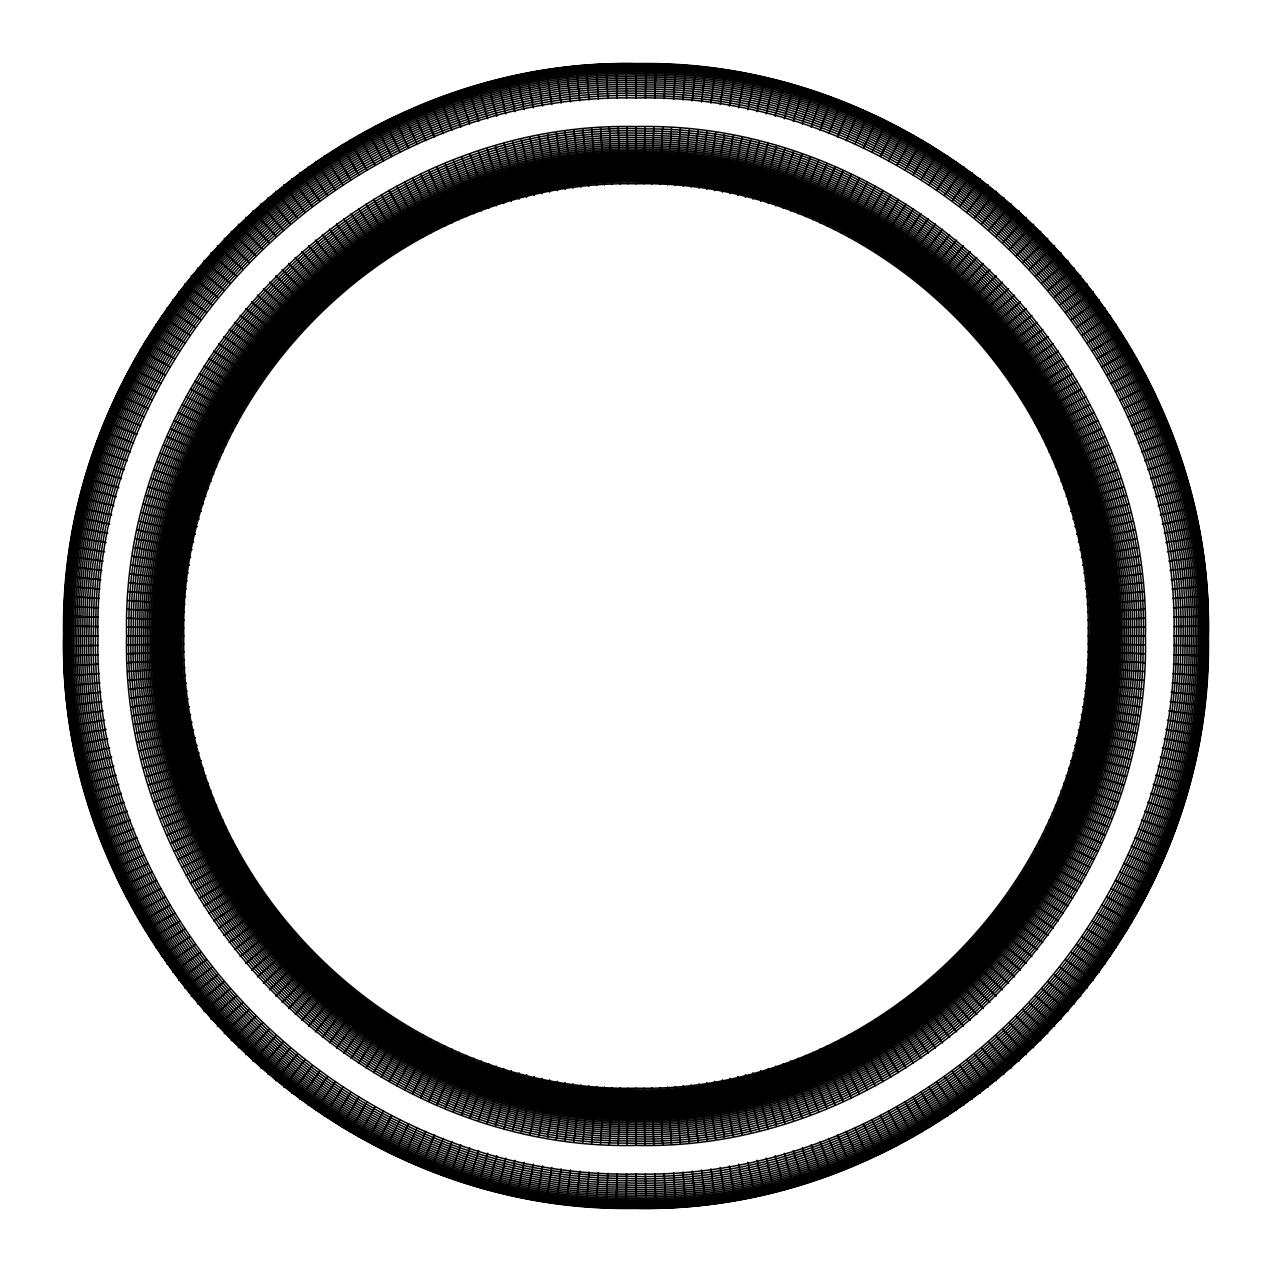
<?xml version="1.0" encoding="UTF-8"?>
<svg xmlns="http://www.w3.org/2000/svg" width="1272" height="1272" viewBox="0 0 1272 1272"><rect width="100%" height="100%" fill="white"/><g stroke="black" fill="none" stroke-linecap="round" stroke-linejoin="round"><path stroke-width="1.5" d="M63.6 636C57.415 327.985 327.985 57.415 636 63.6C944.015 57.415 1214.585 327.985 1208.4 636C1214.585 944.015 944.015 1214.585 636 1208.4C327.985 1214.585 57.415 944.015 63.6 636L97.944 636C92.141 346.461 346.461 92.141 636 97.944C925.539 92.141 1179.86 346.461 1174.056 636C1179.86 925.539 925.539 1179.86 636 1174.056C346.461 1179.86 92.141 925.539 97.944 636M126.564 636C120.347 362.774 362.774 120.347 636 126.564C909.226 120.347 1151.653 362.774 1145.436 636C1151.653 909.226 909.226 1151.653 636 1145.436C362.774 1151.653 120.347 909.226 126.564 636L183.804 636C178.287 393.477 393.477 178.287 636 183.804C878.523 178.287 1093.713 393.477 1088.196 636C1093.713 878.523 878.523 1093.713 636 1088.196C393.477 1093.713 178.287 878.523 183.804 636M160.956 636C159.461 477.859 244.065 322.595 377.084 237.308C506.781 151.718 679.153 136.629 821.744 198.4C965.241 258.057 1074.124 392.539 1102.649 545.291C1133.432 697.613 1082.838 863.084 972.142 972.142C861.144 1084.889 691.65 1135.085 537.166 1100.996C384.923 1069.816 252.381 958.595 195.236 814.08C135.961 670.439 154.039 498.354 241.887 370.168C327.985 240.933 480.673 159.7 636 160.829C794.125 159.604 949.421 243.922 1034.502 377.212C1120.06 506.844 1135.133 679.137 1073.393 821.664C1013.768 965.082 879.349 1073.934 726.662 1102.442C574.419 1133.193 409.028 1082.631 300.001 971.999C187.334 861.049 137.09 691.634 171.338 537.229C202.502 385.114 313.643 252.651 458.047 195.554C601.592 136.311 773.551 154.389 901.641 242.173C1031.02 328.049 1112.189 480.721 1111.044 636M1110.901 636C1116.689 890.702 890.702 1116.689 636 1110.901C381.298 1116.689 155.311 890.702 161.099 636M626.015 1208.321L626.603 1173.976M627.112 1145.357L628.114 1088.132M643.886 183.868L644.888 126.644M645.397 98.023L645.985 63.679M616.03 1208.05L617.222 1173.722M618.224 1145.134L620.211 1087.926M651.789 184.074L653.776 126.866M654.778 98.278L655.97 63.95M606.044 1207.621L607.841 1173.325M609.336 1144.736L612.341 1087.576M659.659 184.424L662.664 127.264M664.159 98.675L665.956 64.379M596.075 1207.001L598.46 1172.736M600.463 1144.196L604.454 1087.099M667.546 184.901L671.537 127.804M673.54 99.264L675.925 64.999M586.106 1206.222L589.111 1172.005M591.607 1143.496L596.584 1086.479M675.416 185.521L680.393 128.504M682.889 99.995L685.894 65.778M576.168 1205.268L579.762 1171.114M582.751 1142.654L588.729 1085.716M683.271 186.284L689.249 129.346M692.238 100.886L695.832 66.732M566.247 1204.139L570.428 1170.049M573.91 1141.636L580.891 1084.825M691.109 187.175L698.09 130.364M701.572 101.951L705.753 67.861M556.341 1202.835L561.111 1168.825M565.102 1140.475L573.068 1083.792M698.932 188.208L706.898 131.525M710.889 103.175L715.659 69.165M546.451 1201.356L551.825 1167.426M556.309 1139.171L565.261 1082.631M706.739 189.369L715.691 132.829M720.175 104.574L725.549 70.644M536.609 1199.703L542.572 1165.883M547.532 1137.693L557.47 1081.327M714.53 190.673L724.468 134.307M729.428 106.117L735.391 72.297M526.783 1197.89L533.334 1164.166M538.787 1136.071L549.711 1079.88M722.289 192.12L733.213 135.929M738.666 107.834L745.217 74.11M516.989 1195.887L524.128 1162.29M530.074 1134.306L541.983 1078.306M730.017 193.694L741.926 137.694M747.872 109.71L755.012 76.113M507.242 1193.724L514.969 1160.271M521.409 1132.382L534.272 1076.605M737.728 195.395L750.591 139.618M757.031 111.729L764.758 78.276M497.527 1191.403L505.827 1158.077M512.759 1130.299L526.608 1074.761M745.392 197.239L759.241 141.701M766.173 113.924L774.473 80.597M487.86 1188.891L496.748 1155.723M504.141 1128.073L518.96 1072.789M753.04 199.211L767.859 143.927M775.252 116.277L784.14 83.109M478.224 1186.219L487.685 1153.211M495.587 1125.704L511.36 1070.674M760.64 201.326L776.413 146.296M784.315 118.789L793.776 85.781M468.653 1183.389L478.685 1150.54M487.049 1123.176L503.792 1068.432M768.208 203.568L784.951 148.824M793.315 121.46L803.348 88.611M459.113 1180.384L469.734 1147.726M478.574 1120.505L496.271 1066.063M775.729 205.937L793.426 151.495M802.266 124.274L812.888 91.616M449.652 1177.22L460.83 1144.736M470.147 1117.675L488.782 1063.551M783.218 208.449L801.853 154.325M811.17 127.264L822.348 94.78M440.223 1173.881L451.973 1141.604M461.768 1114.717L481.341 1060.928M790.659 211.073L810.232 157.283M820.027 130.396L831.777 98.119M430.874 1170.383L443.181 1138.313M453.436 1111.601L473.947 1058.161M798.053 213.839L818.564 160.399M828.819 133.687L841.126 101.617M421.573 1166.726L434.436 1134.878M445.168 1108.341L466.601 1055.267M805.399 216.733L826.832 163.659M837.564 137.122L850.427 105.274M412.351 1162.894L425.77 1131.285M436.948 1104.939L459.319 1052.246M812.681 219.754L835.052 167.061M846.23 140.715L859.649 109.106M403.176 1158.919L417.152 1127.533M428.791 1101.393L452.069 1049.098M819.931 222.902L843.209 170.607M854.848 144.467L868.824 113.081M394.097 1154.769L408.614 1123.637M420.698 1097.704L444.898 1045.822M827.102 226.178L851.302 174.296M863.386 148.363L877.903 117.231M385.082 1150.476L400.139 1119.599M412.685 1093.872L437.775 1042.436M834.225 229.564L859.316 178.128M871.861 152.401L886.918 121.524M376.13 1146.008L391.728 1115.417M404.719 1089.913L430.715 1038.906M841.285 233.094L867.281 182.087M880.272 156.583L895.87 125.992M367.274 1141.397L383.397 1111.076M396.832 1085.811L423.703 1035.265M848.297 236.735L875.168 186.189M888.603 160.924L904.726 130.603M358.497 1136.627L375.145 1106.592M389.025 1081.566L416.771 1031.497M855.229 240.503L882.975 190.434M896.855 165.408L913.503 135.373M349.8 1131.714L366.972 1101.965M381.282 1077.193L409.902 1027.617M862.098 244.383L890.718 194.807M905.028 170.035L922.2 140.286M341.198 1126.642L358.879 1097.195M373.618 1072.678L403.097 1023.61M868.903 248.39L898.382 199.322M913.121 174.805L930.802 145.358M332.676 1121.427L350.881 1092.298M366.034 1068.035L396.371 1019.476M875.629 252.524L905.966 203.965M921.119 179.702L939.324 150.573M324.249 1116.053L342.947 1087.258M358.545 1063.249L389.709 1015.247M882.291 256.753L913.455 208.751M929.053 184.742L947.751 155.947M315.917 1110.536L335.124 1082.074M351.12 1058.336L383.142 1010.89M888.858 261.11L920.88 213.664M936.876 189.926L956.083 161.465M307.681 1104.875L327.381 1076.748M343.806 1053.311L376.639 1006.422M895.361 265.578L928.194 218.689M944.619 195.252L964.319 167.125M299.556 1099.088L319.733 1071.294M336.555 1048.144L370.2 1001.827M901.8 270.173L935.445 223.856M952.267 200.706L972.444 172.913M291.526 1093.141L312.197 1065.713M329.416 1042.849L363.856 997.137M908.144 274.863L942.584 229.151M959.803 206.287L980.474 178.859M283.592 1087.051L304.739 1059.989M322.357 1037.443L357.607 992.335M914.393 279.665L949.643 234.557M967.261 212.011L988.408 184.949M275.77 1080.834L297.394 1054.154M315.408 1031.91L351.422 987.422M920.578 284.578L956.592 240.09M974.606 217.846L996.23 191.166M268.074 1074.49L290.143 1048.176M308.54 1026.25L345.332 982.397M926.668 289.603L963.461 245.75M981.857 223.824L1003.926 197.51M260.474 1068.003L283.004 1042.07M301.782 1020.478L339.338 977.278M932.662 294.722L970.218 251.522M988.996 229.93L1011.526 203.997M252.985 1061.373L275.976 1035.853M295.12 1014.579L333.423 972.047M938.577 299.954L976.88 257.421M996.024 236.147L1019.015 210.627M245.623 1054.631L269.044 1029.509M288.569 1008.585L327.604 966.72M944.396 305.28L983.431 263.415M1002.956 242.491L1026.377 217.369M238.373 1047.746L262.239 1023.038M282.114 1002.463L321.88 961.282M950.12 310.718L989.886 269.537M1009.761 248.962L1033.627 224.254M231.25 1040.75L255.545 1016.455M275.77 996.23L316.251 955.749M955.749 316.251L996.23 275.77M1016.455 255.545L1040.75 231.25M224.254 1033.627L248.962 1009.761M269.537 989.886L310.718 950.12M961.282 321.88L1002.463 282.114M1023.038 262.239L1047.746 238.373M217.369 1026.377L242.491 1002.956M263.415 983.431L305.28 944.396M966.72 327.604L1008.585 288.569M1029.509 269.044L1054.631 245.623M210.627 1019.015L236.147 996.024M257.421 976.88L299.954 938.577M972.047 333.423L1014.579 295.12M1035.853 275.976L1061.373 252.985M203.997 1011.526L229.93 988.996M251.522 970.218L294.722 932.662M977.278 339.338L1020.478 301.782M1042.07 283.004L1068.003 260.474M197.51 1003.926L223.824 981.857M245.75 963.461L289.603 926.668M982.397 345.332L1026.25 308.54M1048.176 290.143L1074.49 268.074M191.166 996.23L217.846 974.606M240.09 956.592L284.578 920.578M987.422 351.422L1031.91 315.408M1054.154 297.394L1080.834 275.77M184.949 988.408L212.011 967.261M234.557 949.643L279.665 914.393M992.335 357.607L1037.443 322.357M1059.989 304.739L1087.051 283.592M178.859 980.474L206.287 959.803M229.151 942.584L274.863 908.144M997.137 363.856L1042.849 329.416M1065.713 312.197L1093.141 291.526M172.913 972.444L200.706 952.267M223.856 935.445L270.173 901.8M1001.827 370.2L1048.144 336.555M1071.294 319.733L1099.088 299.556M167.125 964.319L195.252 944.619M218.689 928.194L265.578 895.361M1006.422 376.639L1053.311 343.806M1076.748 327.381L1104.875 307.681M161.465 956.083L189.926 936.876M213.664 920.88L261.11 888.858M1010.89 383.142L1058.336 351.12M1082.074 335.124L1110.536 315.917M155.947 947.751L184.742 929.053M208.751 913.455L256.753 882.291M1015.247 389.709L1063.249 358.545M1087.258 342.947L1116.053 324.249M150.573 939.324L179.702 921.119M203.965 905.966L252.524 875.629M1019.476 396.371L1068.035 366.034M1092.298 350.881L1121.427 332.676M145.358 930.802L174.805 913.121M199.322 898.382L248.39 868.903M1023.61 403.097L1072.678 373.618M1097.195 358.879L1126.642 341.198M140.286 922.2L170.035 905.028M194.807 890.718L244.383 862.098M1027.617 409.902L1077.193 381.282M1101.965 366.972L1131.714 349.8M135.373 913.503L165.408 896.855M190.434 882.975L240.503 855.229M1031.497 416.771L1081.566 389.025M1106.592 375.145L1136.627 358.497M130.603 904.726L160.924 888.603M186.189 875.168L236.735 848.297M1035.265 423.703L1085.811 396.832M1111.076 383.397L1141.397 367.274M125.992 895.87L156.583 880.272M182.087 867.281L233.094 841.285M1038.906 430.715L1089.913 404.719M1115.417 391.728L1146.008 376.13M121.524 886.918L152.401 871.861M178.128 859.316L229.564 834.225M1042.436 437.775L1093.872 412.685M1119.599 400.139L1150.476 385.082M117.231 877.903L148.363 863.386M174.296 851.302L226.178 827.102M1045.822 444.898L1097.704 420.698M1123.637 408.614L1154.769 394.097M113.081 868.824L144.467 854.848M170.607 843.209L222.902 819.931M1049.098 452.069L1101.393 428.791M1127.533 417.152L1158.919 403.176M109.106 859.649L140.715 846.23M167.061 835.052L219.754 812.681M1052.246 459.319L1104.939 436.948M1131.285 425.77L1162.894 412.351M105.274 850.427L137.122 837.564M163.659 826.832L216.733 805.399M1055.267 466.601L1108.341 445.168M1134.878 434.436L1166.726 421.573M101.617 841.126L133.687 828.819M160.399 818.564L213.839 798.053M1058.161 473.947L1111.601 453.436M1138.313 443.181L1170.383 430.874M98.119 831.777L130.396 820.027M157.283 810.232L211.073 790.659M1060.928 481.341L1114.717 461.768M1141.604 451.973L1173.881 440.223M94.78 822.348L127.264 811.17M154.325 801.853L208.449 783.218M1063.551 488.782L1117.675 470.147M1144.736 460.83L1177.22 449.652M91.616 812.888L124.274 802.266M151.495 793.426L205.937 775.729M1066.063 496.271L1120.505 478.574M1147.726 469.734L1180.384 459.113M88.611 803.348L121.46 793.315M148.824 784.951L203.568 768.208M1068.432 503.792L1123.176 487.049M1150.54 478.685L1183.389 468.653M85.781 793.776L118.789 784.315M146.296 776.413L201.326 760.64M1070.674 511.36L1125.704 495.587M1153.211 487.685L1186.219 478.224M83.109 784.14L116.277 775.252M143.927 767.859L199.211 753.04M1072.789 518.96L1128.073 504.141M1155.723 496.748L1188.891 487.86M80.597 774.473L113.924 766.173M141.701 759.241L197.239 745.392M1074.761 526.608L1130.299 512.759M1158.077 505.827L1191.403 497.527M78.276 764.758L111.729 757.031M139.618 750.591L195.395 737.728M1076.605 534.272L1132.382 521.409M1160.271 514.969L1193.724 507.242M76.113 755.012L109.71 747.872M137.694 741.926L193.694 730.017M1078.306 541.983L1134.306 530.074M1162.29 524.128L1195.887 516.989M74.11 745.217L107.834 738.666M135.929 733.213L192.12 722.289M1079.88 549.711L1136.071 538.787M1164.166 533.334L1197.89 526.783M72.297 735.391L106.117 729.428M134.307 724.468L190.673 714.53M1081.327 557.47L1137.693 547.532M1165.883 542.572L1199.703 536.609M70.644 725.549L104.574 720.175M132.829 715.691L189.369 706.739M1082.631 565.261L1139.171 556.309M1167.426 551.825L1201.356 546.451M69.165 715.659L103.175 710.889M131.525 706.898L188.208 698.932M1083.792 573.068L1140.475 565.102M1168.825 561.111L1202.835 556.341M67.861 705.753L101.951 701.572M130.364 698.09L187.175 691.109M1084.825 580.891L1141.636 573.91M1170.049 570.428L1204.139 566.247M66.732 695.832L100.886 692.238M129.346 689.249L186.284 683.271M1085.716 588.729L1142.654 582.751M1171.114 579.762L1205.268 576.168M65.778 685.894L99.995 682.889M128.504 680.393L185.521 675.416M1086.479 596.584L1143.496 591.607M1172.005 589.111L1206.222 586.106M64.999 675.925L99.264 673.54M127.804 671.537L184.901 667.546M1087.099 604.454L1144.196 600.463M1172.736 598.46L1207.001 596.075M64.379 665.956L98.675 664.159M127.264 662.664L184.424 659.659M1087.576 612.341L1144.736 609.336M1173.325 607.841L1207.621 606.044M63.95 655.97L98.278 654.778M126.866 653.776L184.074 651.789M1087.926 620.211L1145.134 618.224M1173.722 617.222L1208.05 616.03M63.679 645.985L98.023 645.397M126.644 644.888L183.868 643.886M1088.132 628.114L1145.357 627.112M1173.976 626.603L1208.321 626.015M1088.196 636L1145.436 636M1174.056 636L1208.4 636M63.679 626.015L98.023 626.603M126.644 627.112L183.868 628.114M1088.132 643.886L1145.357 644.888M1173.976 645.397L1208.321 645.985M63.95 616.03L98.278 617.222M126.866 618.224L184.074 620.211M1087.926 651.789L1145.134 653.776M1173.722 654.778L1208.05 655.97M64.379 606.044L98.675 607.841M127.264 609.336L184.424 612.341M1087.576 659.659L1144.736 662.664M1173.325 664.159L1207.621 665.956M64.999 596.075L99.264 598.46M127.804 600.463L184.901 604.454M1087.099 667.546L1144.196 671.537M1172.736 673.54L1207.001 675.925M65.778 586.106L99.995 589.111M128.504 591.607L185.521 596.584M1086.479 675.416L1143.496 680.393M1172.005 682.889L1206.222 685.894M66.732 576.168L100.886 579.762M129.346 582.751L186.284 588.729M1085.716 683.271L1142.654 689.249M1171.114 692.238L1205.268 695.832M67.861 566.247L101.951 570.428M130.364 573.91L187.175 580.891M1084.825 691.109L1141.636 698.09M1170.049 701.572L1204.139 705.753M69.165 556.341L103.175 561.111M131.525 565.102L188.208 573.068M1083.792 698.932L1140.475 706.898M1168.825 710.889L1202.835 715.659M70.644 546.451L104.574 551.825M132.829 556.309L189.369 565.261M1082.631 706.739L1139.171 715.691M1167.426 720.175L1201.356 725.549M72.297 536.609L106.117 542.572M134.307 547.532L190.673 557.47M1081.327 714.53L1137.693 724.468M1165.883 729.428L1199.703 735.391M74.11 526.783L107.834 533.334M135.929 538.787L192.12 549.711M1079.88 722.289L1136.071 733.213M1164.166 738.666L1197.89 745.217M76.113 516.989L109.71 524.128M137.694 530.074L193.694 541.983M1078.306 730.017L1134.306 741.926M1162.29 747.872L1195.887 755.012M78.276 507.242L111.729 514.969M139.618 521.409L195.395 534.272M1076.605 737.728L1132.382 750.591M1160.271 757.031L1193.724 764.758M80.597 497.527L113.924 505.827M141.701 512.759L197.239 526.608M1074.761 745.392L1130.299 759.241M1158.077 766.173L1191.403 774.473M83.109 487.86L116.277 496.748M143.927 504.141L199.211 518.96M1072.789 753.04L1128.073 767.859M1155.723 775.252L1188.891 784.14M85.781 478.224L118.789 487.685M146.296 495.587L201.326 511.36M1070.674 760.64L1125.704 776.413M1153.211 784.315L1186.219 793.776M88.611 468.653L121.46 478.685M148.824 487.049L203.568 503.792M1068.432 768.208L1123.176 784.951M1150.54 793.315L1183.389 803.348M91.616 459.113L124.274 469.734M151.495 478.574L205.937 496.271M1066.063 775.729L1120.505 793.426M1147.726 802.266L1180.384 812.888M94.78 449.652L127.264 460.83M154.325 470.147L208.449 488.782M1063.551 783.218L1117.675 801.853M1144.736 811.17L1177.22 822.348M98.119 440.223L130.396 451.973M157.283 461.768L211.073 481.341M1060.928 790.659L1114.717 810.232M1141.604 820.027L1173.881 831.777M101.617 430.874L133.687 443.181M160.399 453.436L213.839 473.947M1058.161 798.053L1111.601 818.564M1138.313 828.819L1170.383 841.126M105.274 421.573L137.122 434.436M163.659 445.168L216.733 466.601M1055.267 805.399L1108.341 826.832M1134.878 837.564L1166.726 850.427M109.106 412.351L140.715 425.77M167.061 436.948L219.754 459.319M1052.246 812.681L1104.939 835.052M1131.285 846.23L1162.894 859.649M113.081 403.176L144.467 417.152M170.607 428.791L222.902 452.069M1049.098 819.931L1101.393 843.209M1127.533 854.848L1158.919 868.824M117.231 394.097L148.363 408.614M174.296 420.698L226.178 444.898M1045.822 827.102L1097.704 851.302M1123.637 863.386L1154.769 877.903M121.524 385.082L152.401 400.139M178.128 412.685L229.564 437.775M1042.436 834.225L1093.872 859.316M1119.599 871.861L1150.476 886.918M125.992 376.13L156.583 391.728M182.087 404.719L233.094 430.715M1038.906 841.285L1089.913 867.281M1115.417 880.272L1146.008 895.87M130.603 367.274L160.924 383.397M186.189 396.832L236.735 423.703M1035.265 848.297L1085.811 875.168M1111.076 888.603L1141.397 904.726M135.373 358.497L165.408 375.145M190.434 389.025L240.503 416.771M1031.497 855.229L1081.566 882.975M1106.592 896.855L1136.627 913.503M140.286 349.8L170.035 366.972M194.807 381.282L244.383 409.902M1027.617 862.098L1077.193 890.718M1101.965 905.028L1131.714 922.2M145.358 341.198L174.805 358.879M199.322 373.618L248.39 403.097M1023.61 868.903L1072.678 898.382M1097.195 913.121L1126.642 930.802M150.573 332.676L179.702 350.881M203.965 366.034L252.524 396.371M1019.476 875.629L1068.035 905.966M1092.298 921.119L1121.427 939.324M155.947 324.249L184.742 342.947M208.751 358.545L256.753 389.709M1015.247 882.291L1063.249 913.455M1087.258 929.053L1116.053 947.751M161.465 315.917L189.926 335.124M213.664 351.12L261.11 383.142M1010.89 888.858L1058.336 920.88M1082.074 936.876L1110.536 956.083M167.125 307.681L195.252 327.381M218.689 343.806L265.578 376.639M1006.422 895.361L1053.311 928.194M1076.748 944.619L1104.875 964.319M172.913 299.556L200.706 319.733M223.856 336.555L270.173 370.2M1001.827 901.8L1048.144 935.445M1071.294 952.267L1099.088 972.444M178.859 291.526L206.287 312.197M229.151 329.416L274.863 363.856M997.137 908.144L1042.849 942.584M1065.713 959.803L1093.141 980.474M184.949 283.592L212.011 304.739M234.557 322.357L279.665 357.607M992.335 914.393L1037.443 949.643M1059.989 967.261L1087.051 988.408M191.166 275.77L217.846 297.394M240.09 315.408L284.578 351.422M987.422 920.578L1031.91 956.592M1054.154 974.606L1080.834 996.23M197.51 268.074L223.824 290.143M245.75 308.54L289.603 345.332M982.397 926.668L1026.25 963.461M1048.176 981.857L1074.49 1003.926M203.997 260.474L229.93 283.004M251.522 301.782L294.722 339.338M977.278 932.662L1020.478 970.218M1042.07 988.996L1068.003 1011.526M210.627 252.985L236.147 275.976M257.421 295.12L299.954 333.423M972.047 938.577L1014.579 976.88M1035.853 996.024L1061.373 1019.015M217.369 245.623L242.491 269.044M263.415 288.569L305.28 327.604M966.72 944.396L1008.585 983.431M1029.509 1002.956L1054.631 1026.377M224.254 238.373L248.962 262.239M269.537 282.114L310.718 321.88M961.282 950.12L1002.463 989.886M1023.038 1009.761L1047.746 1033.627M231.25 231.25L255.545 255.545M275.77 275.77L316.251 316.251M955.749 955.749L996.23 996.23M1016.455 1016.455L1040.75 1040.75M238.373 224.254L262.239 248.962M282.114 269.537L321.88 310.718M950.12 961.282L989.886 1002.463M1009.761 1023.038L1033.627 1047.746M245.623 217.369L269.044 242.491M288.569 263.415L327.604 305.28M944.396 966.72L983.431 1008.585M1002.956 1029.509L1026.377 1054.631M252.985 210.627L275.976 236.147M295.12 257.421L333.423 299.954M938.577 972.047L976.88 1014.579M996.024 1035.853L1019.015 1061.373M260.474 203.997L283.004 229.93M301.782 251.522L339.338 294.722M932.662 977.278L970.218 1020.478M988.996 1042.07L1011.526 1068.003M268.074 197.51L290.143 223.824M308.54 245.75L345.332 289.603M926.668 982.397L963.461 1026.25M981.857 1048.176L1003.926 1074.49M275.77 191.166L297.394 217.846M315.408 240.09L351.422 284.578M920.578 987.422L956.592 1031.91M974.606 1054.154L996.23 1080.834M283.592 184.949L304.739 212.011M322.357 234.557L357.607 279.665M914.393 992.335L949.643 1037.443M967.261 1059.989L988.408 1087.051M291.526 178.859L312.197 206.287M329.416 229.151L363.856 274.863M908.144 997.137L942.584 1042.849M959.803 1065.713L980.474 1093.141M299.556 172.913L319.733 200.706M336.555 223.856L370.2 270.173M901.8 1001.827L935.445 1048.144M952.267 1071.294L972.444 1099.088M307.681 167.125L327.381 195.252M343.806 218.689L376.639 265.578M895.361 1006.422L928.194 1053.311M944.619 1076.748L964.319 1104.875M315.917 161.465L335.124 189.926M351.12 213.664L383.142 261.11M888.858 1010.89L920.88 1058.336M936.876 1082.074L956.083 1110.536M324.249 155.947L342.947 184.742M358.545 208.751L389.709 256.753M882.291 1015.247L913.455 1063.249M929.053 1087.258L947.751 1116.053M332.676 150.573L350.881 179.702M366.034 203.965L396.371 252.524M875.629 1019.476L905.966 1068.035M921.119 1092.298L939.324 1121.427M341.198 145.358L358.879 174.805M373.618 199.322L403.097 248.39M868.903 1023.61L898.382 1072.678M913.121 1097.195L930.802 1126.642M349.8 140.286L366.972 170.035M381.282 194.807L409.902 244.383M862.098 1027.617L890.718 1077.193M905.028 1101.965L922.2 1131.714M358.497 135.373L375.145 165.408M389.025 190.434L416.771 240.503M855.229 1031.497L882.975 1081.566M896.855 1106.592L913.503 1136.627M367.274 130.603L383.397 160.924M396.832 186.189L423.703 236.735M848.297 1035.265L875.168 1085.811M888.603 1111.076L904.726 1141.397M376.13 125.992L391.728 156.583M404.719 182.087L430.715 233.094M841.285 1038.906L867.281 1089.913M880.272 1115.417L895.87 1146.008M385.082 121.524L400.139 152.401M412.685 178.128L437.775 229.564M834.225 1042.436L859.316 1093.872M871.861 1119.599L886.918 1150.476M394.097 117.231L408.614 148.363M420.698 174.296L444.898 226.178M827.102 1045.822L851.302 1097.704M863.386 1123.637L877.903 1154.769M403.176 113.081L417.152 144.467M428.791 170.607L452.069 222.902M819.931 1049.098L843.209 1101.393M854.848 1127.533L868.824 1158.919M412.351 109.106L425.77 140.715M436.948 167.061L459.319 219.754M812.681 1052.246L835.052 1104.939M846.23 1131.285L859.649 1162.894M421.573 105.274L434.436 137.122M445.168 163.659L466.601 216.733M805.399 1055.267L826.832 1108.341M837.564 1134.878L850.427 1166.726M430.874 101.617L443.181 133.687M453.436 160.399L473.947 213.839M798.053 1058.161L818.564 1111.601M828.819 1138.313L841.126 1170.383M440.223 98.119L451.973 130.396M461.768 157.283L481.341 211.073M790.659 1060.928L810.232 1114.717M820.027 1141.604L831.777 1173.881M449.652 94.78L460.83 127.264M470.147 154.325L488.782 208.449M783.218 1063.551L801.853 1117.675M811.17 1144.736L822.348 1177.22M459.113 91.616L469.734 124.274M478.574 151.495L496.271 205.937M775.729 1066.063L793.426 1120.505M802.266 1147.726L812.888 1180.384M468.653 88.611L478.685 121.46M487.049 148.824L503.792 203.568M768.208 1068.432L784.951 1123.176M793.315 1150.54L803.348 1183.389M478.224 85.781L487.685 118.789M495.587 146.296L511.36 201.326M760.64 1070.674L776.413 1125.704M784.315 1153.211L793.776 1186.219M487.86 83.109L496.748 116.277M504.141 143.927L518.96 199.211M753.04 1072.789L767.859 1128.073M775.252 1155.723L784.14 1188.891M497.527 80.597L505.827 113.924M512.759 141.701L526.608 197.239M745.392 1074.761L759.241 1130.299M766.173 1158.077L774.473 1191.403M507.242 78.276L514.969 111.729M521.409 139.618L534.272 195.395M737.728 1076.605L750.591 1132.382M757.031 1160.271L764.758 1193.724M516.989 76.113L524.128 109.71M530.074 137.694L541.983 193.694M730.017 1078.306L741.926 1134.306M747.872 1162.29L755.012 1195.887M526.783 74.11L533.334 107.834M538.787 135.929L549.711 192.12M722.289 1079.88L733.213 1136.071M738.666 1164.166L745.217 1197.89M536.609 72.297L542.572 106.117M547.532 134.307L557.47 190.673M714.53 1081.327L724.468 1137.693M729.428 1165.883L735.391 1199.703M546.451 70.644L551.825 104.574M556.309 132.829L565.261 189.369M706.739 1082.631L715.691 1139.171M720.175 1167.426L725.549 1201.356M556.341 69.165L561.111 103.175M565.102 131.525L573.068 188.208M698.932 1083.792L706.898 1140.475M710.889 1168.825L715.659 1202.835M566.247 67.861L570.428 101.951M573.91 130.364L580.891 187.175M691.109 1084.825L698.09 1141.636M701.572 1170.049L705.753 1204.139M576.168 66.732L579.762 100.886M582.751 129.346L588.729 186.284M683.271 1085.716L689.249 1142.654M692.238 1171.114L695.832 1205.268M586.106 65.778L589.111 99.995M591.607 128.504L596.584 185.521M675.416 1086.479L680.393 1143.496M682.889 1172.005L685.894 1206.222M596.075 64.999L598.46 99.264M600.463 127.804L604.454 184.901M667.546 1087.099L671.537 1144.196M673.54 1172.736L675.925 1207.001M606.044 64.379L607.841 98.675M609.336 127.264L612.341 184.424M659.659 1087.576L662.664 1144.736M664.159 1173.325L665.956 1207.621M616.03 63.95L617.222 98.278M618.224 126.866L620.211 184.074M651.789 1087.926L653.776 1145.134M654.778 1173.722L655.97 1208.05M626.015 63.679L626.603 98.023M627.112 126.644L628.114 183.868M643.886 1088.132L644.888 1145.357M645.397 1173.976L645.985 1208.321M636 63.6L636 97.944M636 126.564L636 183.804M636 1088.196L636 1145.436M636 1174.056L636 1208.4M63.982 626.015C52.438 933.712 318.095 1208.829 626.015 1208.018C933.712 1219.562 1208.829 953.905 1208.018 645.985C1219.562 338.288 953.905 63.171 645.985 63.982C338.288 52.438 63.171 318.095 63.982 626.015M64.347 626.015C52.804 933.521 318.302 1208.448 626.015 1207.653C933.521 1219.196 1208.448 953.698 1207.653 645.985C1219.196 338.479 953.698 63.552 645.985 64.347C338.479 52.804 63.552 318.302 64.347 626.015M64.856 626.031C53.329 933.266 318.588 1207.939 626.031 1207.144C933.266 1218.671 1207.939 953.412 1207.144 645.969C1218.671 338.734 953.412 64.061 645.969 64.856C338.734 53.329 64.061 318.588 64.856 626.031M65.508 626.047C53.996 932.917 318.954 1207.287 626.047 1206.492C932.917 1218.004 1207.287 953.046 1206.492 645.953C1218.004 339.083 953.046 64.713 645.953 65.508C339.083 53.996 64.713 318.954 65.508 626.047M66.303 626.062C54.807 932.503 319.383 1206.492 626.062 1205.697C932.503 1217.193 1206.492 952.617 1205.697 645.938C1217.193 339.497 952.617 65.508 645.938 66.303C339.497 54.807 65.508 319.383 66.303 626.062M67.225 626.078C55.745 932.026 319.908 1205.57 626.078 1204.775C932.026 1216.255 1205.57 952.092 1204.775 645.922C1216.255 339.974 952.092 66.43 645.922 67.225C339.974 55.745 66.43 319.908 67.225 626.078M68.291 626.094C56.827 931.47 320.496 1204.505 626.094 1203.709C931.47 1215.173 1204.505 951.504 1203.709 645.906C1215.173 340.53 951.504 67.496 645.906 68.291C340.53 56.827 67.496 320.496 68.291 626.094M69.467 626.11C58.035 930.866 321.148 1203.328 626.11 1202.533C930.866 1213.965 1203.328 950.852 1202.533 645.89C1213.965 341.135 950.852 68.672 645.89 69.467C341.135 58.035 68.672 321.148 69.467 626.11M70.787 626.142C59.371 930.182 321.88 1202.008 626.142 1201.213C930.182 1212.629 1202.008 950.12 1201.213 645.858C1212.629 341.818 950.12 69.992 645.858 70.787C341.818 59.371 69.992 321.88 70.787 626.142M72.202 626.158C60.833 929.434 322.675 1200.577 626.158 1199.798C929.434 1211.167 1200.577 949.325 1199.798 645.842C1211.167 342.565 949.325 71.423 645.842 72.202C342.565 60.833 71.423 322.675 72.202 626.158M73.744 626.19C62.392 928.639 323.517 1199.051 626.19 1198.256C928.639 1209.608 1199.051 948.483 1198.256 645.81C1209.608 343.361 948.483 72.949 645.81 73.744C343.361 62.392 72.949 323.517 73.744 626.19M75.382 626.222C64.061 927.781 324.44 1197.397 626.222 1196.618C927.781 1207.939 1197.397 947.561 1196.618 645.779C1207.939 344.219 947.561 74.603 645.779 75.382C344.219 64.061 74.603 324.44 75.382 626.222M77.115 626.237C65.842 926.875 325.394 1195.664 626.237 1194.885C926.875 1206.158 1195.664 946.607 1194.885 645.763C1206.158 345.125 946.607 76.336 645.763 77.115C345.125 65.842 76.336 325.394 77.115 626.237M78.944 626.269C67.702 925.921 326.411 1193.836 626.269 1193.057C925.921 1204.298 1193.836 945.589 1193.057 645.731C1204.298 346.079 945.589 78.164 645.731 78.944C346.079 67.702 78.164 326.411 78.944 626.269M80.852 626.317C69.642 924.935 327.476 1191.928 626.317 1191.149C924.935 1202.358 1191.928 944.524 1191.149 645.683C1202.358 347.065 944.524 80.072 645.683 80.852C347.065 69.642 80.072 327.476 80.852 626.317M82.839 626.349C71.677 923.901 328.574 1189.94 626.349 1189.161C923.901 1200.323 1189.94 943.427 1189.161 645.651C1200.323 348.099 943.427 82.06 645.651 82.839C348.099 71.677 82.06 328.574 82.839 626.349M84.89 626.38C73.76 922.836 329.718 1187.889 626.38 1187.11C922.836 1198.24 1187.889 942.282 1187.11 645.62C1198.24 349.164 942.282 84.111 645.62 84.89C349.164 73.76 84.111 329.718 84.89 626.38M86.989 626.412C75.907 921.739 330.879 1185.774 626.412 1185.011C921.739 1196.093 1185.774 941.121 1185.011 645.588C1196.093 350.261 941.121 86.226 645.588 86.989C350.261 75.907 86.226 330.879 86.989 626.412M89.135 626.46C78.101 920.626 332.072 1183.628 626.46 1182.865C920.626 1193.899 1183.628 939.928 1182.865 645.54C1193.899 351.374 939.928 88.372 645.54 89.135C351.374 78.101 88.372 332.072 89.135 626.46M91.33 626.492C80.327 919.481 333.296 1181.434 626.492 1180.67C919.481 1191.673 1181.434 938.704 1180.67 645.508C1191.673 352.519 938.704 90.566 645.508 91.33C352.519 80.327 90.566 333.296 91.33 626.492M93.54 626.524C82.601 918.336 334.52 1179.224 626.524 1178.46C918.336 1189.399 1179.224 937.48 1178.46 645.476C1189.399 353.664 937.48 92.777 645.476 93.54C353.664 82.601 92.777 334.52 93.54 626.524M95.782 626.571C84.874 917.16 335.776 1176.982 626.571 1176.218C917.16 1187.126 1176.982 936.224 1176.218 645.429C1187.126 354.84 936.224 95.018 645.429 95.782C354.84 84.874 95.018 335.776 95.782 626.571M128.885 627.144C117.946 899.018 355.063 1144.546 627.144 1143.115C899.018 1154.054 1144.546 916.937 1143.115 644.856C1154.054 372.982 916.937 127.454 644.856 128.885C372.982 117.946 127.454 355.063 128.885 627.144M131.127 627.191C120.236 897.857 356.303 1142.304 627.191 1140.873C897.857 1151.764 1142.304 915.697 1140.873 644.809C1151.764 374.143 915.697 129.696 644.809 131.127C374.143 120.236 129.696 356.303 131.127 627.191M133.337 627.223C122.51 896.712 357.527 1140.078 627.223 1138.663C896.712 1149.491 1140.078 914.473 1138.663 644.777C1149.491 375.288 914.473 131.922 644.777 133.337C375.288 122.51 131.922 357.527 133.337 627.223M135.532 627.271C124.736 895.583 358.736 1137.883 627.271 1136.468C895.583 1147.264 1137.883 913.264 1136.468 644.729C1147.264 376.417 913.264 134.117 644.729 135.532C376.417 124.736 134.117 358.736 135.532 627.271M137.678 627.303C126.93 894.47 359.928 1135.737 627.303 1134.322C894.47 1145.07 1135.737 912.072 1134.322 644.697C1145.07 377.53 912.072 136.263 644.697 137.678C377.53 126.93 136.263 359.928 137.678 627.303M139.777 627.335C129.076 893.373 361.089 1133.622 627.335 1132.223C893.373 1142.924 1133.622 910.911 1132.223 644.666C1142.924 378.627 910.911 138.378 644.666 139.777C378.627 129.076 138.378 361.089 139.777 627.335M141.828 627.366C131.175 892.308 362.234 1131.571 627.366 1130.172C892.308 1140.825 1131.571 909.766 1130.172 644.634C1140.825 379.692 909.766 140.429 644.634 141.828C379.692 131.175 140.429 362.234 141.828 627.366M143.816 627.414C133.194 891.29 363.331 1129.584 627.414 1128.185C891.29 1138.806 1129.584 908.669 1128.185 644.586C1138.806 380.71 908.669 142.416 644.586 143.816C380.71 133.194 142.416 363.331 143.816 627.414M145.724 627.446C135.15 890.289 364.38 1127.676 627.446 1126.277C890.289 1136.85 1127.676 907.62 1126.277 644.554C1136.85 381.711 907.62 144.324 644.554 145.724C381.711 135.15 144.324 364.38 145.724 627.446M147.552 627.478C137.01 889.351 365.398 1125.847 627.478 1124.448C889.351 1134.99 1125.847 906.602 1124.448 644.522C1134.99 382.649 906.602 146.153 644.522 147.552C382.649 137.01 146.153 365.398 147.552 627.478M149.285 627.509C138.791 888.444 366.352 1124.098 627.509 1122.715C888.444 1133.209 1124.098 905.648 1122.715 644.491C1133.209 383.556 905.648 147.902 644.491 149.285C383.556 138.791 147.902 366.352 149.285 627.509M150.923 627.525C140.461 887.602 367.258 1122.461 627.525 1121.077C887.602 1131.539 1122.461 904.742 1121.077 644.475C1131.539 384.398 904.742 149.54 644.475 150.923C384.398 140.461 149.54 367.258 150.923 627.525M152.465 627.557C142.035 886.791 368.117 1120.918 627.557 1119.535C886.791 1129.965 1120.918 903.883 1119.535 644.443C1129.965 385.209 903.883 151.082 644.443 152.465C385.209 142.035 151.082 368.117 152.465 627.557M153.88 627.589C143.498 886.059 368.912 1119.487 627.589 1118.12C886.059 1128.503 1119.487 903.088 1118.12 644.411C1128.503 385.941 903.088 152.513 644.411 153.88C385.941 143.498 152.513 368.912 153.88 627.589M155.2 627.605C144.833 885.376 369.627 1118.168 627.605 1116.8C885.376 1127.167 1118.168 902.373 1116.8 644.395C1127.167 386.624 902.373 153.833 644.395 155.2C386.624 144.833 153.833 369.627 155.2 627.605M156.376 627.621C146.041 884.771 370.295 1116.975 627.621 1115.623C884.771 1125.958 1116.975 901.705 1115.623 644.379C1125.958 387.229 901.705 155.025 644.379 156.376C387.229 146.041 155.025 370.295 156.376 627.621M157.442 627.653C147.123 884.215 370.868 1115.91 627.653 1114.558C884.215 1124.877 1115.91 901.133 1114.558 644.348C1124.877 387.785 901.133 156.09 644.348 157.442C387.785 147.123 156.09 370.868 157.442 627.653M158.364 627.668C148.077 883.738 371.392 1114.987 627.668 1113.636C883.738 1123.923 1114.987 900.608 1113.636 644.332C1123.923 388.262 900.608 157.013 644.332 158.364C388.262 148.077 157.013 371.392 158.364 627.668M159.159 627.684C148.872 883.324 371.822 1114.193 627.684 1112.841C883.324 1123.128 1114.193 900.178 1112.841 644.316C1123.128 388.675 900.178 157.808 644.316 159.159C388.675 148.872 157.808 371.822 159.159 627.684M159.811 627.684C149.54 882.991 372.187 1113.541 627.684 1112.189C882.991 1122.461 1113.541 899.813 1112.189 644.316C1122.461 389.009 899.813 158.459 644.316 159.811C389.009 149.54 158.459 372.187 159.811 627.684M160.32 627.7C150.064 882.72 372.473 1113.032 627.7 1111.68C882.72 1121.936 1113.032 899.527 1111.68 644.3C1121.936 389.28 899.527 158.968 644.3 160.32C389.28 150.064 158.968 372.473 160.32 627.7M161.417 627.716C151.193 882.148 373.078 1111.919 627.716 1110.583C882.148 1120.807 1111.919 898.922 1110.583 644.284C1120.807 389.852 898.922 160.081 644.284 161.417C389.852 151.193 160.081 373.078 161.417 627.716M161.767 627.716C151.543 881.973 373.268 1111.585 627.716 1110.233C881.973 1120.457 1111.585 898.732 1110.233 644.284C1120.457 390.027 898.732 160.415 644.284 161.767C390.027 151.543 160.415 373.268 161.767 627.716M162.196 627.732C151.988 881.75 373.507 1111.156 627.732 1109.804C881.75 1120.012 1111.156 898.493 1109.804 644.268C1120.012 390.25 898.493 160.844 644.268 162.196C390.25 151.988 160.844 373.507 162.196 627.732M162.721 627.732C152.513 881.48 373.809 1110.615 627.732 1109.279C881.48 1119.487 1110.615 898.191 1109.279 644.268C1119.487 390.52 898.191 161.385 644.268 162.721C390.52 152.513 161.385 373.809 162.721 627.732M163.341 627.748C153.149 881.146 374.143 1109.995 627.748 1108.659C881.146 1118.851 1109.995 897.857 1108.659 644.252C1118.851 390.854 897.857 162.005 644.252 163.341C390.854 153.149 162.005 374.143 163.341 627.748M164.04 627.764C153.88 880.781 374.54 1109.295 627.764 1107.96C880.781 1118.12 1109.295 897.46 1107.96 644.236C1118.12 391.22 897.46 162.705 644.236 164.04C391.22 153.88 162.705 374.54 164.04 627.764M164.835 627.78C154.675 880.383 374.97 1108.5 627.78 1107.165C880.383 1117.325 1108.5 897.03 1107.165 644.22C1117.325 391.617 897.03 163.5 644.22 164.835C391.617 154.675 163.5 374.97 164.835 627.78M165.71 627.796C155.566 879.922 375.463 1107.626 627.796 1106.29C879.922 1116.434 1107.626 896.537 1106.29 644.204C1116.434 392.078 896.537 164.374 644.204 165.71C392.078 155.566 164.374 375.463 165.71 627.796M166.664 627.812C156.536 879.429 375.987 1106.672 627.812 1105.336C879.429 1115.465 1106.672 896.013 1105.336 644.188C1115.465 392.571 896.013 165.328 644.188 166.664C392.571 156.536 165.328 375.987 166.664 627.812M167.681 627.827C157.585 878.904 376.56 1105.638 627.827 1104.319C878.904 1114.415 1105.638 895.44 1104.319 644.173C1114.415 393.096 895.44 166.362 644.173 167.681C393.096 157.585 166.362 376.56 167.681 627.827M168.779 627.843C158.714 878.332 377.164 1104.541 627.843 1103.222C878.332 1113.286 1104.541 894.836 1103.222 644.157C1113.286 393.668 894.836 167.459 644.157 168.779C393.668 158.714 167.459 377.164 168.779 627.843M169.939 627.859C159.89 877.728 377.8 1103.381 627.859 1102.061C877.728 1112.11 1103.381 894.2 1102.061 644.141C1112.11 394.272 894.2 168.62 644.141 169.939C394.272 159.89 168.62 377.8 169.939 627.859M171.148 627.891C161.131 877.108 378.468 1102.156 627.891 1100.852C877.108 1110.869 1102.156 893.532 1100.852 644.109C1110.869 394.892 893.532 169.844 644.109 171.148C394.892 161.131 169.844 378.468 171.148 627.891M172.42 627.907C162.434 876.44 379.183 1100.884 627.907 1099.58C876.44 1109.566 1100.884 892.817 1099.58 644.093C1109.566 395.56 892.817 171.116 644.093 172.42C395.56 162.434 171.116 379.183 172.42 627.907M173.755 627.939C163.786 875.756 379.915 1099.564 627.939 1098.245C875.756 1108.214 1099.564 892.085 1098.245 644.061C1108.214 396.244 892.085 172.436 644.061 173.755C396.244 163.786 172.436 379.915 173.755 627.939M175.107 627.955C165.169 875.041 380.662 1098.197 627.955 1096.893C875.041 1106.831 1098.197 891.338 1096.893 644.045C1106.831 396.959 891.338 173.803 644.045 175.107C396.959 165.169 173.803 380.662 175.107 627.955M176.522 627.986C166.616 874.325 381.441 1096.782 627.986 1095.478C874.325 1105.384 1096.782 890.559 1095.478 644.014C1105.384 397.675 890.559 175.218 644.014 176.522C397.675 166.616 175.218 381.441 176.522 627.986M177.953 628.002C168.079 873.578 382.236 1095.351 628.002 1094.047C873.578 1103.921 1095.351 889.764 1094.047 643.998C1103.921 398.422 889.764 176.649 643.998 177.953C398.422 168.079 176.649 382.236 177.953 628.002M179.4 628.034C169.558 872.815 383.047 1093.888 628.034 1092.6C872.815 1102.442 1093.888 888.953 1092.6 643.966C1102.442 399.185 888.953 178.112 643.966 179.4C399.185 169.558 178.112 383.047 179.4 628.034M180.878 628.05C171.068 872.051 383.858 1092.409 628.05 1091.122C872.051 1100.932 1092.409 888.142 1091.122 643.95C1100.932 399.949 888.142 179.591 643.95 180.878C399.949 171.068 179.591 383.858 180.878 628.05M182.373 628.082C172.595 871.272 384.685 1090.915 628.082 1089.627C871.272 1099.406 1090.915 887.315 1089.627 643.918C1099.406 400.728 887.315 181.085 643.918 182.373C400.728 172.595 181.085 384.685 182.373 628.082"/></g></svg>
